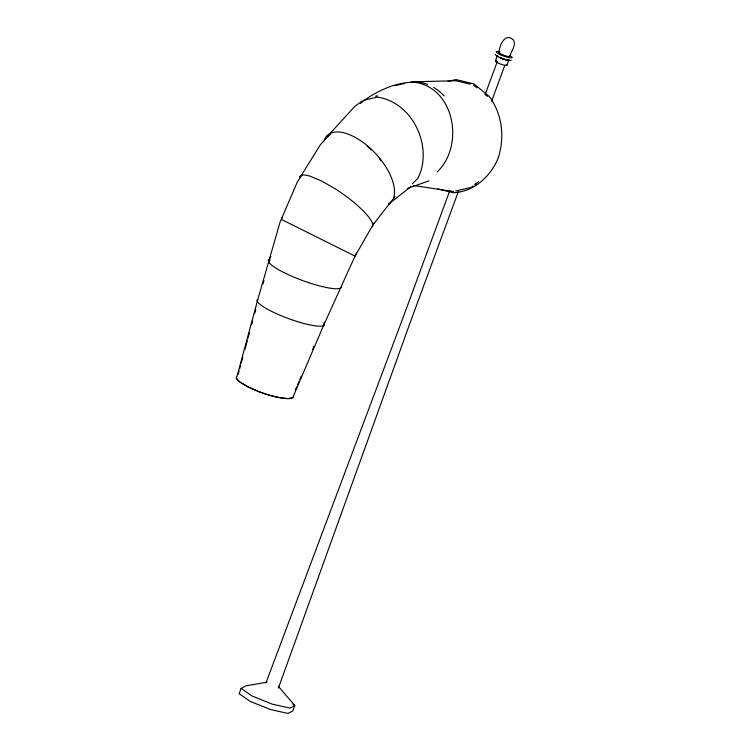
<?xml version="1.0" encoding="UTF-8"?>
<svg xmlns="http://www.w3.org/2000/svg" width="751" height="751" viewBox="0 0 751 751"><rect width="100%" height="100%" fill="white"/><g stroke="black" fill="none" stroke-linecap="round" stroke-linejoin="round"><path stroke-width="1.13" d="M324.31 322.132L323.709 325.099L292.665 397.767M257.79 299.527L237.063 376.204A30.237 6.487 19.1 0 0 240.339 382.466L247.886 386.915L257.987 391.374A30.237 6.487 19.1 0 0 293.5 396.256M238.227 374.158L239.147 370.778M239.757 368.525L240.677 365.146M241.287 362.893L242.817 357.26M244.967 349.365L247.417 340.353M248.027 338.1L249.557 332.468M251.707 324.573L252.618 321.193M254.767 313.308L255.687 309.928M263.028 283.887L263.976 280.574M269.046 262.897L269.994 259.583A38.198 7.097 20.2 0 0 269.036 261.217M278.405 688.076L411.173 319.842L458.439 191.374M510.023 56.381C510.755 51.03 516.801 45.332 513.346 39.906C504.85 32.077 499.725 45.445 498.814 52.185M267.131 682.161L245.906 685.851L241.118 688.414L239.156 693.736L250.083 701.321L270.332 709.479L288.037 713.45L292.824 710.897L294.786 705.564L278.321 686.264M495.425 60.915L497.397 55.565A6.158 1.145 20.2 0 0 497.875 56.353A6.158 1.145 20.2 0 1 497.387 55.574M449.652 191.026L403.193 317.288L265.976 682.875M485.606 93.302L497.322 61.46M491.567 101.338L504.897 65.112M506.944 65.234L508.915 59.883A6.158 1.145 20.2 0 1 499.772 57.517A6.158 1.145 20.2 0 0 505.517 59.686A6.158 1.145 20.2 0 0 508.906 59.892M295.293 390.069L296.664 386.859M297.574 384.719L298.936 381.517M299.846 379.377L301.207 376.167M312.585 349.44L313.946 346.23M356.396 253.096L323.55 325.54M282.611 216.757L280.001 222.296L257.94 299.086A35.841 6.656 20.2 0 0 287.333 318.152A35.841 6.656 20.2 0 0 324.441 324.019M374.017 223.019L355.073 256.147L281.878 219.677L281.315 219.245L297.293 182.052L301.658 175.236M270.942 256.438L269.28 259.302A38.977 7.238 20.2 0 0 301.264 280.029A38.977 7.238 20.2 0 0 341.602 286.413M372.796 225.037L395.026 196.602M330.111 133.471L354.932 106.248L362.367 100.953M329.689 134.579L320.489 144.567L299.658 178.034A44.056 10.035 35 0 1 310.069 176.175L321.841 181.113L335.8 189.168A44.056 10.035 35 0 1 372.167 226.98M360.386 103.394C376.157 90.824 396.331 81.577 416.927 82.197M412.318 183.798L417.828 178.456C433.768 147.121 412.712 101.929 377.124 97.104L363.54 100.334M388.445 204.244L410.825 186.68M437.157 171.96C465.32 145.272 454.421 84.835 411.295 81.85L455.913 80.742L470.229 84.225M471.328 187.384L473.121 185.985M474.914 184.577L478.509 181.761M475.411 185.159L476.209 184.652M407.586 188.379L428.962 180.888M394.754 85.717L404.676 83.399M455.754 191.026L470.21 187.647M448.037 81.408L455.988 79.55L473.994 83.924L489.436 96.635C502.316 114.359 504.85 137.17 498.279 157.823C490.6 176.476 474.36 191.571 453.557 192.763L437.805 188.933M413.641 185.535L453.529 191.543M475.299 183.638L476.153 183.892M475.139 184.192L475.984 184.446M292.965 704.307L294.786 705.564L289.999 708.118L272.294 704.156L252.045 695.989L241.118 688.414M473.534 85.023L476.998 87.867M484.808 94.251L487.408 96.381M509.553 55.621A5.989 1.108 20.2 0 1 503.855 55.255A5.989 1.108 20.2 0 1 499.856 51.979M511.497 56.55A8.421 1.558 20.2 0 1 507.929 57.442A8.421 1.558 20.2 0 1 497.472 53.124A8.421 1.558 20.2 0 1 499.837 51.735M511.196 60.23A8.421 1.558 20.2 0 1 502.513 58.653A8.421 1.558 20.2 0 1 495.444 54.325M506.465 64.445A6.158 1.145 20.2 0 1 504.437 65.234A6.158 1.145 20.2 0 1 497.031 62.455A6.158 1.145 20.2 0 1 496.486 60.709M416.927 82.197A46.496 33.495 65.9 0 1 427.76 84.506M433.693 87.454A46.496 33.495 65.9 0 1 444.076 95.912M327.943 136.062A45.313 22.464 47.1 0 1 330.665 134.166M367.192 146.229A45.313 22.464 47.1 0 1 371.266 149.853M379.555 158.855A45.313 22.464 47.1 0 1 380.973 160.676M324.197 140.221A46.233 22.915 47.1 0 1 367.37 145.769A46.233 22.915 47.1 0 1 393.468 198.208M390.351 203.042A46.233 22.915 47.1 0 1 388.558 204.413M375.491 96.231A43.736 21.685 47.1 0 1 377.65 95.884M291.51 397.861A29.627 6.365 19.1 0 1 288.684 398.368M286.506 398.377A29.627 6.365 19.1 0 1 280.677 397.73M279.372 397.504A29.627 6.365 19.1 0 1 258.128 391.29L248.224 386.915L240.836 382.55A29.627 6.365 19.1 0 1 237.109 378.87"/></g></svg>
